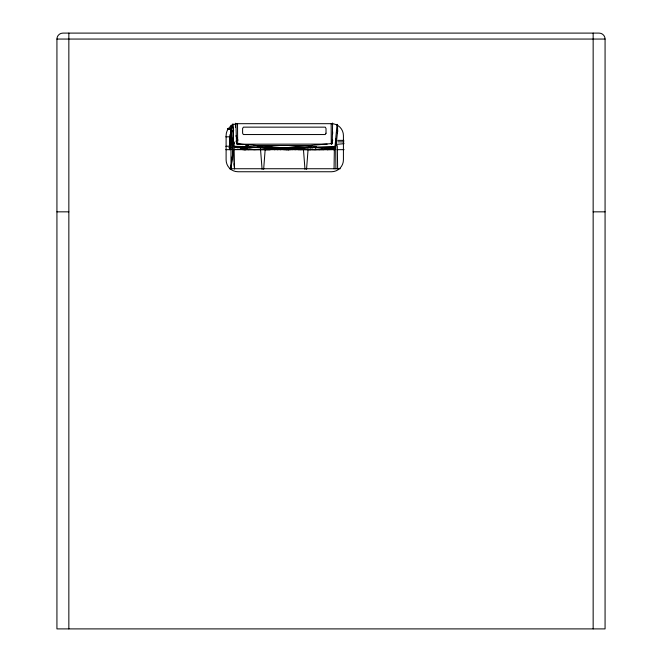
<?xml version="1.0" encoding="UTF-8"?>
<svg xmlns="http://www.w3.org/2000/svg" width="662" height="662" viewBox="0 0 662 662"><rect width="100%" height="100%" fill="white"/><g stroke="black" fill="none" stroke-linecap="round" stroke-linejoin="round"><path stroke-width="0.99" d="M229.772 136.811L229.747 149.67L229.772 136.811L225.816 136.819M230.302 149.372L230.351 134.328L230.153 137.266M231.071 125.292L232.23 149.306L233.388 134.56M230.988 130.844L231.063 126.078M332.622 133.865L332.655 131.812M332.68 140.286L331.596 144.059L332.233 143.505L332.622 123M285.115 149.67L285.14 148.925L285.405 149.612M269.997 148.95L269.964 149.67L265.305 149.67L265.28 148.983L265.297 149.67M232.933 143.53L233.057 141.494M332.142 149.347L333.962 149.67L334.045 148.536L331.885 148.114L334.045 148.536M263.642 169.373L265.197 149.198M306.539 169.373L308.095 149.198M230.31 134.328L230.393 149.438M230.988 130.629L230.988 168.752L231.402 163.713M332.233 143.505L284.428 147.883L335.013 146.592L337.057 124.34M334.384 146.774L334.062 168.827M230.988 168.752L233.074 150.001L232.304 143.075M230.988 168.818L233.074 150.001L234.563 168.827L233.951 141.991M337.512 124.423L337.637 131.01L335.609 149.422L335.286 145.508M313.871 149.529L315.013 149.529M337.297 132.772L337.637 130.828M331.869 143.911L332.605 140.03M337.231 132.921L337.637 131.01M309.593 149.67L310.42 149.67M238.13 149.438C236.094 149.322 239.528 149.322 238.08 149.438L237.517 149.438M313.763 149.529L314.309 149.529M309.841 149.612L309.46 149.67M318.918 149.612L319.498 149.67M229.664 128.833L230.517 128.833M335.013 146.592L336.495 144.821L336.023 138.838M245.238 149.256L234.108 149.438M286.315 149.67L286.977 149.67M247.141 148.28L244.692 149.67L240.927 148.942L239.71 147.452M237.41 149.438L237.981 149.438M327.318 147.783L323.933 149.67L298.132 149.67M327.326 147.866L323.933 149.67L321.434 148.28M288.5 149.67L288.359 149.67M288.078 149.67L288.558 149.67M312.861 149.529L314.078 149.529M311.082 149.529L312.34 149.529M233.694 130.629L230.988 131.208L231.973 140.112M248.3 149.67L250.12 149.347M310.768 149.529L312.15 149.289M324.992 148.031L315.071 149.67L284.428 147.725L298.488 146.964M288.806 149.67L286.456 149.612M327.152 149.67L331.968 148.933L331.968 149.529L327.152 149.67L326.887 148.007M306.349 147.336L302.261 147.883L266.364 147.883L234.282 146.956L233.421 146.219L232.991 123.728M230.988 134.411L230.393 135.007L230.393 148.834L230.988 149.438M311.363 146.699L302.261 147.883L284.428 147.725M281.714 149.289L274.548 149.289L282.74 149.298M336.941 144.324L344.099 143.662M316.362 146.625L302.261 147.883L334.178 147.237M276.112 147.494L284.312 148.007L254.076 149.67L234.067 146.592M243.575 149.67L245.395 149.587L242.565 149.67M225.841 146.302L229.747 146.178M283.518 149.67L290.469 149.67M270.493 149.67L244.692 149.67L241.415 147.477M238.692 144.217L327.144 144.109M56.932 39.058L605.068 39.058L605.068 628.9L56.932 628.9L56.932 39.058A5.958 5.958 0 0 1 62.89 33.1L599.11 33.1A5.958 5.958 0 0 1 605.068 39.058M227.811 128.833L228.373 128.833M231.377 128.833L229.714 128.833M227.397 129.024L231.535 129.016M227.877 129.007L230.939 129.007M337.703 140.377L343.876 140.377M235.912 123.529L236.533 143.786L242.971 144.639M254.092 145.499L312.356 145.499M228.911 147.717L230.939 147.692M229.275 147.924L229.838 147.924M295.062 149.529L303.891 149.529M307.425 149.529L325.017 149.529M225.816 149.67L231.154 149.67M233.992 149.67L334.898 149.67M336.941 149.67L344.099 149.67M229.383 168.736L340.293 168.736M56.932 211.84L68.848 211.84M593.152 211.84L605.068 211.84M284.312 148.007L249.119 147.287M337.794 141.85L343.975 141.908M288.111 149.529L293.026 149.579L290.039 149.231M233.421 146.219L284.312 147.883L236.533 143.786M233.909 146.757L247.092 147.212M240.927 148.942L242.855 149.016M249.624 149.273L255.416 149.496M246.156 145.193L248.126 145.301M268.938 147.055L273.034 147.303M259.405 147.254L266.364 147.883L257.212 146.616M246.024 145.061L248.06 145.342M245.577 144.937L248.573 145.375M333.962 149.67L331.223 149.173L330.462 147.518M307.242 149.289L308.558 149.529M230.707 128.833L231.27 128.833M331.968 148.933L328.501 148.205L331.968 149.529M235.895 135.784L237.997 140.22M236.036 141.023L236.872 143.786M232.18 124.348L232.701 126.343M232.304 125.027L233.463 129.702M230.988 131.01L231.377 132.963M233.107 141.726L233.487 143.671M230.988 131.415L231.352 133.327M232.999 141.958L233.363 143.877M234.034 163.771L234.563 168.827M230.988 131.572L231.336 135.586M337.306 145.665L337.637 168.827M232.983 130.886L233.388 135.909M233.876 141.933L234.034 143.944M303.353 148.189L304.983 169.373M260.48 148.693L262.086 169.373M230.153 146.583L230.277 149.438M335.733 149.926L335.915 168.827M237.526 123.794L237.658 144.217M331.166 123.918L331.257 144.101M235.432 123.206L235.44 127.212M593.152 33.1L593.152 628.9M326.863 147.684L326.863 149.67M325.671 149.074L325.671 149.67M316.593 149.074L316.593 149.67M312.563 149.074L312.563 149.67M303.486 149.074L303.486 149.67M294.491 149.074L294.491 149.67M280.183 149.074L280.183 149.67M68.848 33.1L68.848 628.9M315.418 148.925L315.402 149.67L315.426 148.95M300.283 148.925L300.258 149.67L300.283 148.95M326.018 133.227L325.249 134.543L243.368 134.543L242.606 133.227L242.606 128.461L243.409 127.145L325.265 127.154L326.018 128.461L326.018 133.227M247.1 149.339L245.271 149.67L247.092 149.347M331.505 123.686L238.022 123.686A11.916 11.916 0 0 0 226.106 135.602L226.106 159.832A11.916 11.916 0 0 0 238.022 171.748L331.505 171.748A11.916 11.916 0 0 0 343.421 159.832L343.421 135.602A11.916 11.916 0 0 0 331.505 123.686M274.929 149.67L273.108 149.339L274.929 149.67M277.957 149.67L276.137 149.347L277.957 149.67M310.735 149.67L310.701 148.95L310.726 149.67M295.591 149.67L295.558 148.95L295.583 149.67M280.448 149.67L280.415 148.95L280.44 149.67"/></g></svg>
